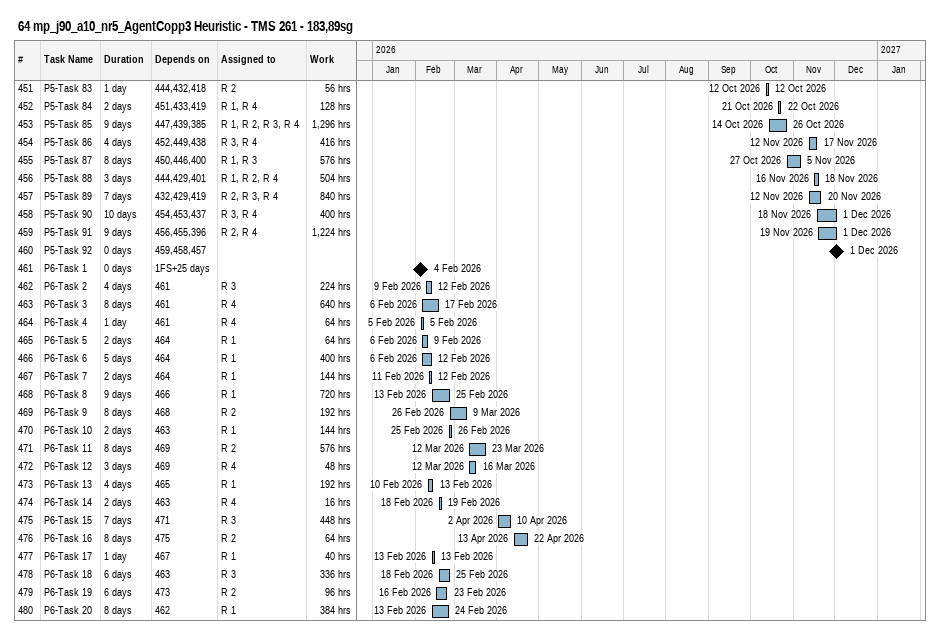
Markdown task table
64 mp_j90_a10_nr5_AgentCopp3 Heuristic - TMS 261 - 183,89sg

| ID | Task | Duration | Start | Finish | Predecessors | Resources | Work (h) |
|---|---|---|---|---|---|---|---|
| 451 | P5-Task 83 | 1d | 2026-10-12 | 2026-10-12 | 444, 432, 418 | R 2 | 56 |
| 452 | P5-Task 84 | 2d | 2026-10-21 | 2026-10-22 | 451, 433, 419 | R 1, R 4 | 128 |
| 453 | P5-Task 85 | 9d | 2026-10-14 | 2026-10-26 | 447, 439, 385 | R 1, R 2, R 3, R 4 | 1296 |
| 454 | P5-Task 86 | 4d | 2026-11-12 | 2026-11-17 | 452, 449, 438 | R 3, R 4 | 416 |
| 455 | P5-Task 87 | 8d | 2026-10-27 | 2026-11-05 | 450, 446, 400 | R 1, R 3 | 576 |
| 456 | P5-Task 88 | 3d | 2026-11-16 | 2026-11-18 | 444, 429, 401 | R 1, R 2, R 4 | 504 |
| 457 | P5-Task 89 | 7d | 2026-11-12 | 2026-11-20 | 432, 429, 419 | R 2, R 3, R 4 | 840 |
| 458 | P5-Task 90 | 10d | 2026-11-18 | 2026-12-01 | 454, 453, 437 | R 3, R 4 | 400 |
| 459 | P5-Task 91 | 9d | 2026-11-19 | 2026-12-01 | 456, 455, 396 | R 2, R 4 | 1224 |
| 460 | P5-Task 92 | 0d | 2026-12-01 | 2026-12-01 | 459, 458, 457 |  |  |
| 461 | P6-Task 1 | 0d | 2026-02-04 | 2026-02-04 | 1FS+25d |  |  |
| 462 | P6-Task 2 | 4d | 2026-02-09 | 2026-02-12 | 461 | R 3 | 224 |
| 463 | P6-Task 3 | 8d | 2026-02-06 | 2026-02-17 | 461 | R 4 | 640 |
| 464 | P6-Task 4 | 1d | 2026-02-05 | 2026-02-05 | 461 | R 4 | 64 |
| 465 | P6-Task 5 | 2d | 2026-02-06 | 2026-02-09 | 464 | R 1 | 64 |
| 466 | P6-Task 6 | 5d | 2026-02-06 | 2026-02-12 | 464 | R 1 | 400 |
| 467 | P6-Task 7 | 2d | 2026-02-11 | 2026-02-12 | 464 | R 1 | 144 |
| 468 | P6-Task 8 | 9d | 2026-02-13 | 2026-02-25 | 466 | R 1 | 720 |
| 469 | P6-Task 9 | 8d | 2026-02-26 | 2026-03-09 | 468 | R 2 | 192 |
| 470 | P6-Task 10 | 2d | 2026-02-25 | 2026-02-26 | 463 | R 1 | 144 |
| 471 | P6-Task 11 | 8d | 2026-03-12 | 2026-03-23 | 469 | R 2 | 576 |
| 472 | P6-Task 12 | 3d | 2026-03-12 | 2026-03-16 | 469 | R 4 | 48 |
| 473 | P6-Task 13 | 4d | 2026-02-10 | 2026-02-13 | 465 | R 1 | 192 |
| 474 | P6-Task 14 | 2d | 2026-02-18 | 2026-02-19 | 463 | R 4 | 16 |
| 475 | P6-Task 15 | 7d | 2026-04-02 | 2026-04-10 | 471 | R 3 | 448 |
| 476 | P6-Task 16 | 8d | 2026-04-13 | 2026-04-22 | 475 | R 2 | 64 |
| 477 | P6-Task 17 | 1d | 2026-02-13 | 2026-02-13 | 467 | R 1 | 40 |
| 478 | P6-Task 18 | 6d | 2026-02-18 | 2026-02-25 | 463 | R 3 | 336 |
| 479 | P6-Task 19 | 6d | 2026-02-16 | 2026-02-23 | 473 | R 2 | 96 |
| 480 | P6-Task 20 | 8d | 2026-02-13 | 2026-02-24 | 462 | R 1 | 384 |
